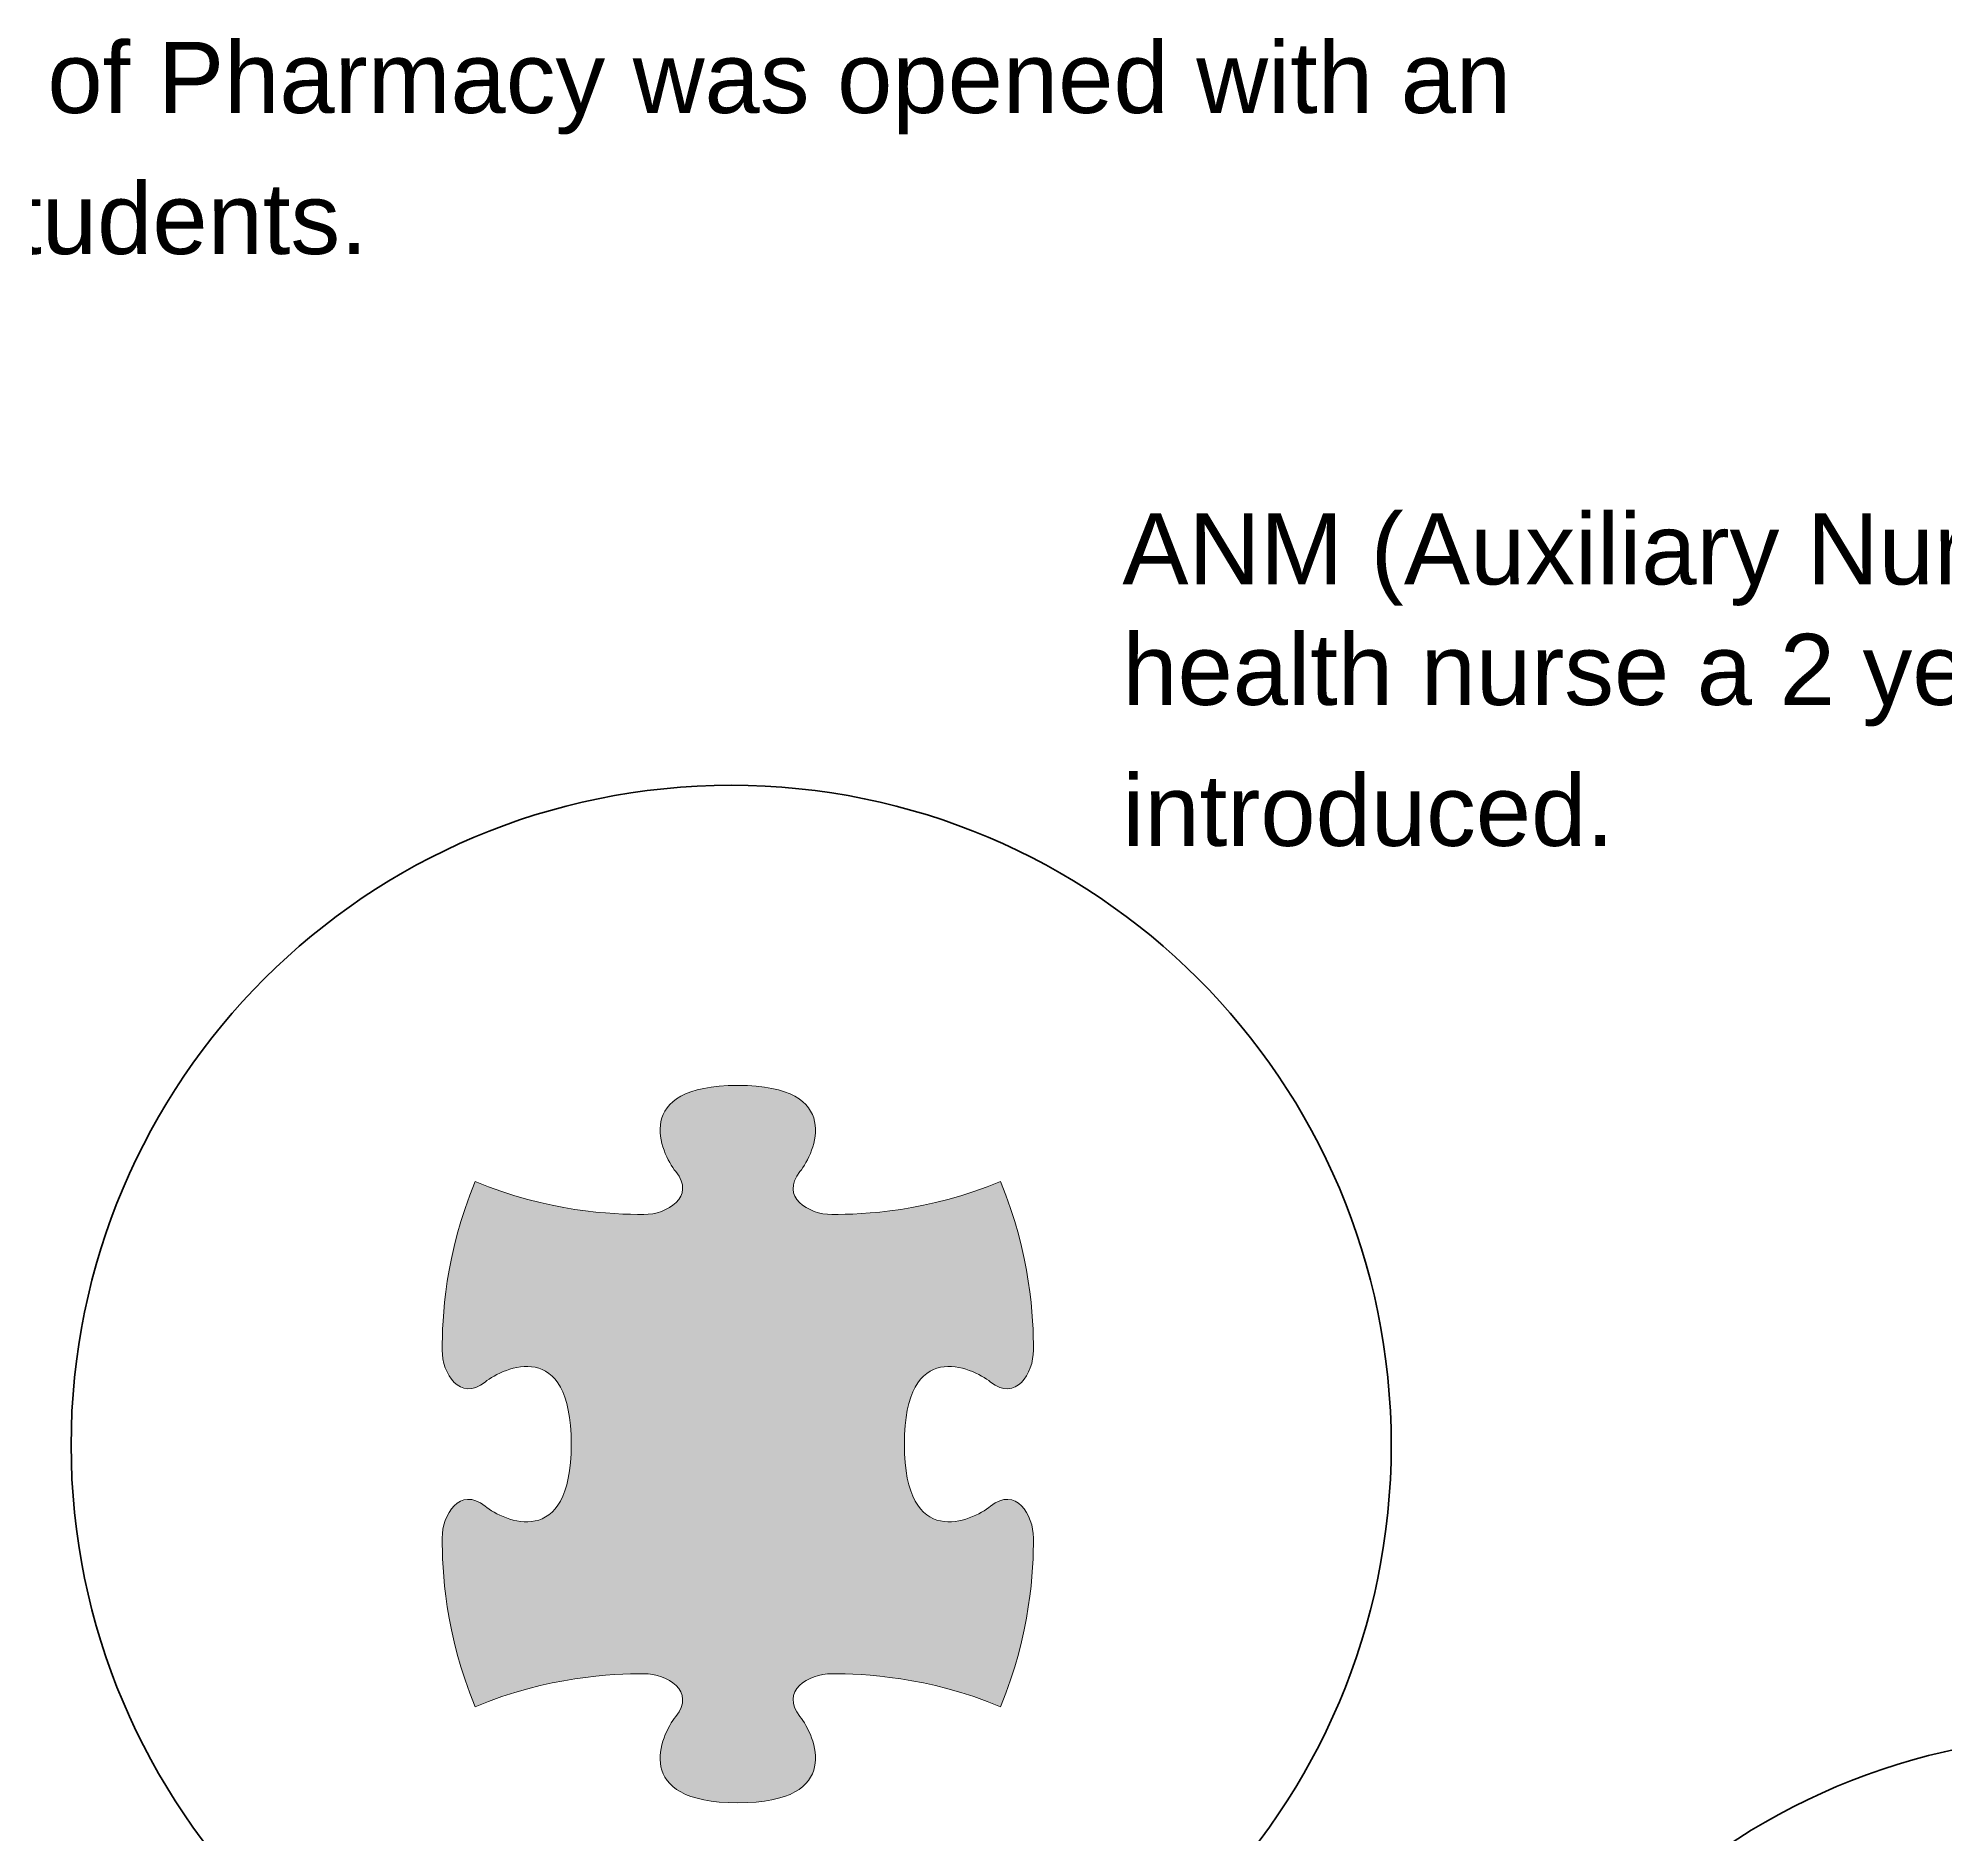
# Model space of a CAD drawing. Extents: x 285 to 2060, y -1472 to -514.
# Drawn here: x 947.4 to 1137.4, y -693.5 to -514.5 of the extents above; entities that cross this region are included whole.
import ezdxf

# ---------------------------------------------------------------- set-up
doc = ezdxf.new("R2010")
doc.units = 0
doc.header["$MEASUREMENT"] = 0
doc.layers.add('Layer 1', color=7, linetype='Continuous', lineweight=0)

# ---------------------------------------------------------------- blocks, each defined once
blk = doc.blocks.new('Block_14')
at = {"layer": 'Layer 1', "color": 114, "lineweight": 106, "true_color": 0x03a65d}
blk.add_open_spline([(1086.36, -749.29), (1086.36, -712.98), (1115.8, -683.54), (1152.11, -683.54), (1188.42, -683.54), (1217.86, -712.98), (1217.86, -749.29), (1217.86, -785.6), (1188.42, -815.04), (1152.11, -815.04), (1115.8, -815.04), (1086.36, -785.6), (1086.36, -749.29)], degree=3, knots=[0, 0, 0, 0, 1, 1, 1, 2, 2, 2, 3, 3, 3, 4, 4, 4, 4], dxfattribs=at)
blk = doc.blocks.new('Block_15')
at = {"layer": 'Layer 1', "true_color": 0x09a1a6, "transparency": 33554687}
h = blk.add_hatch(color=134, dxfattribs=at)
h.dxf.hatch_style = 2
edge = h.paths.add_edge_path()
edge.add_spline(control_points=[(990.89, -628.41), (987.88, -635.63), (987.61, -642.09), (987.61, -645.21), (987.61, -647.51), (989.36, -650.41), (991.88, -648.39), (993.73, -646.89), (1000.47, -643.9), (1000.47, -654.57), (1000.47, -665.25), (993.73, -662.25), (991.88, -660.76), (989.36, -658.73), (987.61, -661.63), (987.61, -663.93), (987.61, -667.05), (987.88, -673.51), (990.89, -680.74), (998.12, -677.73), (1004.58, -677.45), (1007.7, -677.45), (1010, -677.45), (1012.9, -679.2), (1010.88, -681.72), (1009.38, -683.58), (1006.38, -690.32), (1017.06, -690.32), (1027.73, -690.32), (1024.74, -683.58), (1023.25, -681.72), (1021.22, -679.2), (1024.12, -677.45), (1026.42, -677.45), (1029.54, -677.45), (1036, -677.73), (1043.23, -680.74), (1046.24, -673.51), (1046.51, -667.05), (1046.51, -663.93), (1046.51, -661.63), (1044.76, -658.73), (1042.24, -660.76), (1040.38, -662.25), (1033.65, -665.25), (1033.65, -654.57), (1033.65, -643.9), (1040.39, -646.89), (1042.24, -648.39), (1044.76, -650.41), (1046.51, -647.51), (1046.51, -645.21), (1046.51, -642.09), (1046.24, -635.63), (1043.23, -628.41), (1036, -631.42), (1029.54, -631.69), (1026.42, -631.69), (1024.12, -631.69), (1021.22, -629.94), (1023.25, -627.42), (1024.74, -625.56), (1027.73, -618.83), (1017.06, -618.83), (1006.38, -618.83), (1009.38, -625.56), (1010.88, -627.42), (1012.9, -629.94), (1010, -631.69), (1007.7, -631.69), (1004.58, -631.69), (998.12, -631.42), (990.89, -628.41)], knot_values=[0, 0, 0, 0, 1, 1, 1, 2, 2, 2, 3, 3, 3, 4, 4, 4, 5, 5, 5, 6, 6, 6, 7, 7, 7, 8, 8, 8, 9, 9, 9, 10, 10, 10, 11, 11, 11, 12, 12, 12, 13, 13, 13, 14, 14, 14, 15, 15, 15, 16, 16, 16, 17, 17, 17, 18, 18, 18, 19, 19, 19, 20, 20, 20, 21, 21, 21, 22, 22, 22, 23, 23, 23, 24, 24, 24, 24], degree=3, periodic=0)
at = {"layer": 'Layer 1', "color": 134, "lineweight": 106, "true_color": 0x09a1a6}
blk.add_open_spline([(950.65, -654.67), (950.65, -618.36), (980.09, -588.92), (1016.4, -588.92), (1052.72, -588.92), (1082.15, -618.36), (1082.15, -654.67), (1082.15, -690.98), (1052.72, -720.42), (1016.4, -720.42), (980.09, -720.42), (950.65, -690.98), (950.65, -654.67)], degree=3, knots=[0, 0, 0, 0, 1, 1, 1, 2, 2, 2, 3, 3, 3, 4, 4, 4, 4], dxfattribs=at)
at = {"layer": 'Layer 1'}
blk.add_open_spline([(990.89, -628.41), (987.88, -635.63), (987.61, -642.09), (987.61, -645.21), (987.61, -647.51), (989.36, -650.41), (991.88, -648.39), (993.73, -646.89), (1000.47, -643.9), (1000.47, -654.57), (1000.47, -665.25), (993.73, -662.25), (991.88, -660.76), (989.36, -658.73), (987.61, -661.63), (987.61, -663.93), (987.61, -667.05), (987.88, -673.51), (990.89, -680.74), (998.12, -677.73), (1004.58, -677.45), (1007.7, -677.45), (1010, -677.45), (1012.9, -679.2), (1010.88, -681.72), (1009.38, -683.58), (1006.38, -690.32), (1017.06, -690.32), (1027.73, -690.32), (1024.74, -683.58), (1023.25, -681.72), (1021.22, -679.2), (1024.12, -677.45), (1026.42, -677.45), (1029.54, -677.45), (1036, -677.73), (1043.23, -680.74), (1046.24, -673.51), (1046.51, -667.05), (1046.51, -663.93), (1046.51, -661.63), (1044.76, -658.73), (1042.24, -660.76), (1040.38, -662.25), (1033.65, -665.25), (1033.65, -654.57), (1033.65, -643.9), (1040.39, -646.89), (1042.24, -648.39), (1044.76, -650.41), (1046.51, -647.51), (1046.51, -645.21), (1046.51, -642.09), (1046.24, -635.63), (1043.23, -628.41), (1036, -631.42), (1029.54, -631.69), (1026.42, -631.69), (1024.12, -631.69), (1021.22, -629.94), (1023.25, -627.42), (1024.74, -625.56), (1027.73, -618.83), (1017.06, -618.83), (1006.38, -618.83), (1009.38, -625.56), (1010.88, -627.42), (1012.9, -629.94), (1010, -631.69), (1007.7, -631.69), (1004.58, -631.69), (998.12, -631.42), (990.89, -628.41)], degree=3, knots=[0, 0, 0, 0, 1, 1, 1, 2, 2, 2, 3, 3, 3, 4, 4, 4, 5, 5, 5, 6, 6, 6, 7, 7, 7, 8, 8, 8, 9, 9, 9, 10, 10, 10, 11, 11, 11, 12, 12, 12, 13, 13, 13, 14, 14, 14, 15, 15, 15, 16, 16, 16, 17, 17, 17, 18, 18, 18, 19, 19, 19, 20, 20, 20, 21, 21, 21, 22, 22, 22, 23, 23, 23, 24, 24, 24, 24], dxfattribs=at)
at = {"layer": 'Layer 1', "char_height": 0.2, "attachment_point": 7}
for s, insert in [('\\C251;\\c4737610;\\FArial|b0|i0|c1;\\H7.086485;\\W1.000000;ANM (Auxiliary Nurse and Midwife)/village ', (1055.36, -571.04)), ('\\C251;\\c4737610;\\FArial|b0|i0|c1;\\H7.086485;\\W1.000000;health nurse a 2 years diploma course was ', (1055.36, -583.05)), ('\\C251;\\c4737610;\\FArial|b0|i0|c1;\\H7.086485;\\W1.000000;introduced. ', (1055.36, -595.06))]:
    blk.add_mtext(s, dxfattribs=dict(at, insert=insert))
blk = doc.blocks.new('Block_16')
at = {"layer": 'Layer 1', "char_height": 0.2, "attachment_point": 7}
for s, insert in [('\\C251;\\c4737609;\\FArial|b0|i0|c1;\\H7.086485;\\W1.000000;Annai college of Pharmacy was opened with an ', (886.1, -524.06)), ('\\C251;\\c4737609;\\FArial|b0|i0|c1;\\H7.086485;\\W1.000000;intake of 60 students. ', (886.1, -536.08))]:
    blk.add_mtext(s, dxfattribs=dict(at, insert=insert))

msp = doc.modelspace()

# ---------------------------------------------------------------- block references
at = {"layer": 'Layer 1'}
for name in ['Block_16', 'Block_15', 'Block_14']:
    msp.add_blockref(name, (0, 0), dxfattribs=at)

doc.saveas('drawing.dxf')
